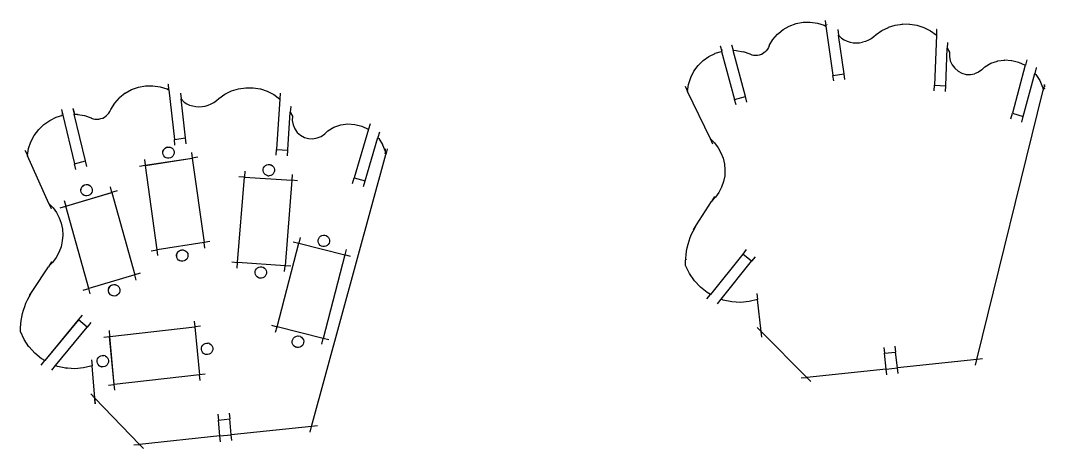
# Model space of a CAD drawing. Extents: x -159 to 748, y -238 to 404.
# Drawn here: x -158.6 to 169.7, y -238.3 to -101.1 of the extents above; entities that cross this region are included whole.
import ezdxf

# ---------------------------------------------------------------- set-up
doc = ezdxf.new("R2010")
doc.units = 0
doc.header["$MEASUREMENT"] = 0
doc.layers.get('0').update_dxf_attribs({"linetype": 'CONTINUOUS'})

msp = doc.modelspace()

# ---------------------------------------------------------------- linework, layer by layer
for p, q in [((90.03, -102.04), (92.27, -101.62)), ((92.27, -101.62), (92.29, -101.6)), ((92.29, -101.6), (94.58, -101.58)), ((94.58, -101.58), (94.6, -101.55)), ((94.6, -101.55), (96.89, -101.89)), ((99.37, -101.06), (99.35, -101.08)), ((99.35, -101.08), (99.61, -102.89)), ((84.5, -105.1), (85.86, -103.99)), ((85.86, -103.99), (85.88, -103.96)), ((85.88, -103.96), (87.88, -102.84)), ((87.88, -102.84), (90.03, -102.04)), ((96.89, -101.89), (99.09, -102.61)), ((99.09, -102.61), (99.61, -102.89)), ((99.61, -102.89), (101.84, -118.64)), ((99.94, -102.36), (99.96, -102.49)), ((103.42, -103.93), (103.4, -103.95)), ((103.4, -103.95), (103.68, -105.76)), ((115.69, -105.61), (117.55, -104.29)), ((117.55, -104.29), (117.57, -104.27)), ((117.57, -104.27), (119.62, -103.26)), ((119.62, -103.26), (119.64, -103.24)), ((119.64, -103.24), (121.82, -102.57)), ((121.82, -102.57), (121.85, -102.54)), ((121.85, -102.54), (124.11, -102.22)), ((124.11, -102.22), (124.14, -102.19)), ((124.14, -102.19), (126.44, -102.23)), ((126.44, -102.23), (126.46, -102.21)), ((126.46, -102.21), (128.77, -102.58)), ((128.77, -102.58), (130.99, -103.29)), ((130.99, -103.29), (133.08, -104.35)), ((133.08, -104.35), (134.99, -105.7)), ((135.1, -103.96), (135.05, -105.77)), ((135.12, -103.93), (135.1, -103.96)), ((81.42, -109.13), (82.59, -107.19)), ((82.61, -107.16), (82.59, -107.19)), ((82.61, -107.16), (84.09, -105.45)), ((84.09, -105.45), (84.11, -105.42)), ((84.11, -105.42), (84.48, -105.12)), ((84.48, -105.12), (84.5, -105.1)), ((103.68, -105.76), (103.66, -105.78)), ((105.44, -118.18), (103.66, -105.78)), ((103.68, -105.76), (104.63, -106.74)), ((104.63, -106.74), (105.5, -107.26)), ((105.5, -107.26), (106.43, -107.67)), ((106.43, -107.67), (107.39, -107.97)), ((107.39, -107.97), (108.38, -108.18)), ((108.38, -108.18), (109.37, -108.26)), ((109.37, -108.26), (109.39, -108.23)), ((109.39, -108.23), (110.38, -108.21)), ((110.38, -108.21), (110.4, -108.19)), ((110.4, -108.19), (111.37, -108.05)), ((112.33, -107.77), (111.37, -108.05)), ((113.26, -107.39), (112.33, -107.77)), ((114.13, -106.9), (113.26, -107.39)), ((114.94, -106.31), (114.13, -106.9)), ((115.67, -105.63), (114.94, -106.31)), ((115.67, -105.63), (115.69, -105.61)), ((135.02, -105.8), (134.39, -121.77)), ((134.99, -105.7), (135.05, -105.77)), ((135.05, -105.77), (135.02, -105.8)), ((138.55, -108.13), (138.47, -109.98)), ((138.57, -108.11), (138.5, -109.95)), ((62.12, -112.58), (64.14, -111.6)), ((64.14, -111.6), (64.16, -111.57)), ((64.16, -111.57), (66.19, -110.97)), ((65.72, -109.16), (65.71, -109.18)), ((65.71, -109.18), (66.2, -110.94)), ((66.2, -110.94), (66.19, -110.97)), ((66.19, -110.97), (70.31, -126.37)), ((66.4, -110.45), (66.43, -110.57)), ((69.37, -108.83), (69.35, -108.85)), ((69.35, -108.85), (69.84, -110.62)), ((69.84, -110.62), (69.83, -110.64)), ((73.81, -125.48), (69.83, -110.64)), ((69.84, -110.62), (70.84, -110.66)), ((70.84, -110.66), (70.86, -110.64)), ((70.86, -110.64), (73.09, -111.07)), ((73.09, -111.07), (73.1, -111.04)), ((73.1, -111.04), (75.26, -111.8)), ((78.94, -111.82), (79.48, -111.55)), ((79.99, -111.19), (79.48, -111.55)), ((80.45, -110.76), (79.99, -111.19)), ((80.84, -110.27), (80.45, -110.76)), ((81.16, -109.73), (80.84, -110.27)), ((81.4, -109.15), (81.16, -109.73)), ((81.42, -109.13), (81.4, -109.15)), ((138, -122), (138.47, -109.98)), ((138.03, -121.98), (138.5, -109.95)), ((138.5, -109.95), (138.47, -109.98)), ((138.5, -109.95), (139.21, -111.27)), ((139.21, -111.27), (139.2, -112.65)), ((58.65, -115.52), (60.26, -113.92)), ((60.26, -113.92), (60.28, -113.9)), ((60.28, -113.9), (62.11, -112.6)), ((62.11, -112.6), (62.12, -112.58)), ((75.26, -111.8), (75.85, -112.04)), ((75.85, -112.04), (76.45, -112.17)), ((76.45, -112.17), (76.47, -112.15)), ((76.47, -112.15), (77.08, -112.22)), ((77.08, -112.22), (77.1, -112.19)), ((77.1, -112.19), (77.71, -112.18)), ((77.71, -112.18), (77.73, -112.15)), ((77.73, -112.15), (78.33, -112.05)), ((78.33, -112.05), (78.35, -112.03)), ((78.35, -112.03), (78.92, -111.84)), ((78.92, -111.84), (78.94, -111.82)), ((139.2, -112.65), (139.49, -114)), ((139.49, -114), (140.07, -115.27)), ((150.57, -115.88), (152.49, -114.78)), ((152.49, -114.78), (152.52, -114.76)), ((152.52, -114.76), (154.63, -114.06)), ((154.63, -114.06), (154.65, -114.04)), ((154.65, -114.04), (156.86, -113.75)), ((156.86, -113.75), (156.89, -113.73)), ((156.89, -113.73), (159.13, -113.88)), ((159.13, -113.88), (159.16, -113.86)), ((159.16, -113.86), (161.37, -114.41)), ((161.37, -114.41), (163.45, -115.37)), ((163.97, -113.66), (163.53, -115.41)), ((164, -113.64), (163.97, -113.66)), ((56.29, -119.38), (57.31, -117.35)), ((57.31, -117.35), (58.65, -115.52)), ((140.07, -115.27), (140.91, -116.38)), ((140.91, -116.38), (141.96, -117.29)), ((141.96, -117.29), (143.19, -117.95)), ((143.19, -117.95), (144.52, -118.35)), ((148.5, -117.69), (147.23, -118.21)), ((149.62, -116.91), (148.5, -117.69)), ((150.54, -115.9), (149.62, -116.91)), ((150.57, -115.88), (150.54, -115.9)), ((163.49, -115.43), (159.38, -130.83)), ((162.88, -131.84), (166.55, -118.06)), ((163.45, -115.37), (163.53, -115.41)), ((163.53, -115.41), (163.49, -115.43)), ((167.03, -116.29), (166.55, -118.06)), ((166.55, -118.06), (166.9, -118.37)), ((167.06, -116.27), (167.03, -116.29)), ((55.6, -121.55), (56.29, -119.38)), ((101.84, -118.64), (101.86, -118.66)), ((101.86, -118.66), (105.42, -118.2)), ((102.12, -120.47), (101.86, -118.66)), ((105.42, -118.2), (105.44, -118.18)), ((105.7, -120.01), (105.42, -118.2)), ((144.52, -118.35), (145.87, -118.43)), ((145.91, -118.42), (147.23, -118.21)), ((166.9, -118.37), (168.15, -120.29)), ((168.15, -120.29), (169.01, -122.41)), ((-124.96, -124.4), (-126.79, -125.88)), ((-124.96, -124.4), (-122.92, -123.25)), ((-122.92, -123.25), (-120.73, -122.45)), ((-120.73, -122.45), (-118.43, -122.02)), ((-118.43, -122.02), (-116.1, -121.97)), ((-116.1, -121.97), (-113.81, -122.31)), ((-113.81, -122.31), (-113.78, -122.35)), ((-113.78, -122.35), (-111.6, -123.03)), ((-111.6, -123.03), (-111.58, -123.06)), ((-111.58, -123.06), (-111.07, -123.31)), ((-111.36, -122.85), (-111.35, -122.98)), ((-111.28, -121.48), (-111.25, -121.51)), ((-111.25, -121.51), (-111.07, -123.31)), ((-111.07, -123.31), (-111.04, -123.35)), ((-111.04, -123.35), (-109.23, -139.21)), ((-107.28, -124.38), (-107.25, -124.41)), ((-107.25, -124.41), (-107.04, -126.24)), ((-94.95, -126.06), (-93.02, -124.71)), ((-93.02, -124.71), (-90.91, -123.67)), ((-90.91, -123.67), (-88.66, -122.96)), ((-88.66, -122.96), (-86.34, -122.61)), ((-86.34, -122.61), (-84, -122.62)), ((-84, -122.62), (-81.69, -123)), ((-81.69, -123), (-81.67, -123.03)), ((-81.67, -123.03), (-79.47, -123.72)), ((-79.47, -123.72), (-79.45, -123.75)), ((-79.45, -123.75), (-77.39, -124.78)), ((-75.3, -124.41), (-75.44, -126.22)), ((-75.32, -124.38), (-75.3, -124.41)), ((54.45, -122.13), (55.26, -123.8)), ((55.26, -123.8), (55.6, -121.55)), ((62.58, -139.03), (55.26, -123.8)), ((134.34, -123.61), (134.41, -121.79)), ((134.39, -121.77), (134.41, -121.79)), ((134.41, -121.79), (138, -122)), ((137.95, -123.82), (138.03, -121.98)), ((138, -122), (138.03, -121.98)), ((148.02, -209.79), (169.23, -123.43)), ((169.01, -122.41), (169.11, -122.88)), ((169.13, -122.68), (169.1, -122.7)), ((169.1, -122.7), (169.11, -122.88)), ((169.11, -122.88), (169.15, -123.08)), ((169.13, -122.68), (169.23, -123.43)), ((169.13, -122.68), (169.15, -123.08)), ((169.67, -121.65), (169.23, -123.43)), ((169.57, -121.59), (169.66, -122.33)), ((169.68, -122.73), (169.59, -123.1)), ((-129.6, -129.62), (-128.35, -127.63)), ((-128.35, -127.63), (-126.79, -125.88)), ((-105.61, -138.75), (-107.04, -126.24)), ((-107.04, -126.24), (-106.12, -127.24)), ((-106.12, -127.24), (-105.25, -127.76)), ((-105.25, -127.76), (-104.33, -128.17)), ((-98.38, -128.22), (-97.43, -127.84)), ((-97.43, -127.84), (-96.54, -127.34)), ((-96.54, -127.34), (-95.71, -126.75)), ((-95.71, -126.75), (-94.95, -126.06)), ((-77.39, -124.78), (-77.37, -124.81)), ((-77.37, -124.81), (-75.5, -126.15)), ((-75.43, -126.25), (-76.53, -142.37)), ((-75.5, -126.15), (-75.48, -126.19)), ((-75.48, -126.19), (-75.44, -126.22)), ((-75.44, -126.22), (-75.43, -126.25)), ((70.31, -126.37), (73.81, -125.48)), ((70.8, -128.16), (70.31, -126.37)), ((74.3, -127.25), (73.81, -125.48)), ((-145.42, -129.66), (-145, -131.45)), ((-145.4, -131.02), (-145.38, -131.15)), ((-145.39, -129.69), (-144.96, -131.48)), ((-141.74, -129.33), (-141.31, -131.12)), ((-141.71, -129.36), (-141.28, -131.12)), ((-137.71, -146.1), (-141.31, -131.12)), ((-141.31, -131.12), (-141.28, -131.12)), ((-141.28, -131.12), (-140.29, -131.14)), ((-140.29, -131.14), (-140.26, -131.17)), ((-140.26, -131.17), (-138.04, -131.55)), ((-131.08, -131.68), (-130.61, -131.24)), ((-130.61, -131.24), (-130.2, -130.75)), ((-130.2, -130.75), (-129.86, -130.2)), ((-129.86, -130.2), (-129.6, -129.62)), ((-104.33, -128.17), (-103.36, -128.48)), ((-103.36, -128.48), (-102.39, -128.66)), ((-102.39, -128.66), (-101.38, -128.71)), ((-101.38, -128.71), (-100.36, -128.66)), ((-100.36, -128.66), (-99.36, -128.5)), ((-99.36, -128.5), (-98.38, -128.22)), ((-72.87, -142.58), (-72.06, -130.47)), ((-71.94, -128.63), (-72.08, -130.44)), ((-72.08, -130.44), (-72.06, -130.47)), ((-72.06, -130.47), (-71.4, -131.77)), ((-71.96, -128.6), (-71.94, -128.63)), ((158.93, -132.61), (159.38, -130.83)), ((159.38, -130.83), (162.88, -131.84)), ((-152.72, -136.05), (-151.05, -134.44)), ((-151.05, -134.44), (-149.15, -133.11)), ((-149.15, -133.11), (-147.07, -132.09)), ((-147.07, -132.09), (-145, -131.45)), ((-145, -131.45), (-144.96, -131.48)), ((-145, -131.45), (-141.27, -147.02)), ((-144.96, -131.48), (-141.24, -147.01)), ((-138.04, -131.55), (-138.01, -131.58)), ((-138.01, -131.58), (-135.89, -132.32)), ((-135.89, -132.32), (-135.86, -132.34)), ((-135.86, -132.34), (-135.26, -132.56)), ((-135.26, -132.56), (-134.68, -132.69)), ((-134.68, -132.69), (-134.04, -132.71)), ((-134.04, -132.71), (-133.41, -132.67)), ((-133.41, -132.67), (-132.78, -132.55)), ((-132.78, -132.55), (-132.18, -132.34)), ((-132.18, -132.34), (-131.61, -132.04)), ((-131.61, -132.04), (-131.08, -131.68)), ((-71.38, -131.8), (-71.43, -133.19)), ((-71.43, -133.19), (-71.18, -134.56)), ((-71.4, -131.77), (-71.38, -131.8)), ((-71.18, -134.56), (-70.63, -135.83)), ((-58.08, -135.3), (-55.91, -134.56)), ((-55.91, -134.56), (-53.64, -134.25)), ((-53.64, -134.25), (-51.36, -134.38)), ((-51.36, -134.38), (-51.35, -134.41)), ((-51.35, -134.41), (-49.15, -134.94)), ((-46.47, -134.2), (-46.99, -135.95)), ((-46.48, -134.17), (-46.47, -134.2)), ((162.43, -133.62), (162.88, -131.84)), ((-154.12, -137.9), (-152.72, -136.05)), ((-70.63, -135.83), (-69.82, -136.96)), ((-69.82, -136.96), (-68.78, -137.87)), ((-62.18, -138.23), (-61.03, -137.45)), ((-61.03, -137.45), (-60.07, -136.43)), ((-60.07, -136.43), (-58.08, -135.3)), ((-47.01, -135.97), (-51.58, -151.52)), ((-49.15, -134.94), (-49.14, -134.97)), ((-49.14, -134.97), (-47.08, -135.91)), ((-47.08, -135.91), (-47.07, -135.94)), ((-47.07, -135.94), (-47.01, -135.97)), ((-46.99, -135.95), (-47.01, -135.97)), ((-43.46, -136.85), (-43.99, -138.6)), ((-43.47, -136.83), (-43.46, -136.85)), ((-155.97, -142.14), (-155.21, -139.95)), ((-155.21, -139.95), (-154.12, -137.9)), ((-109.23, -139.21), (-105.61, -138.75)), ((-109.05, -141.05), (-109.23, -139.21)), ((-105.42, -140.59), (-105.61, -138.75)), ((-68.78, -137.87), (-67.56, -138.54)), ((-67.56, -138.54), (-66.25, -138.92)), ((-66.25, -138.92), (-64.85, -138.98)), ((-64.85, -138.98), (-63.48, -138.75)), ((-63.48, -138.75), (-62.18, -138.23)), ((-48.07, -152.54), (-43.98, -138.63)), ((-43.99, -138.6), (-43.98, -138.63)), ((-43.98, -138.63), (-43.69, -138.93)), ((-43.69, -138.93), (-43.68, -138.96)), ((-43.68, -138.96), (-42.48, -140.87)), ((-42.48, -140.87), (-42.47, -140.9)), ((-42.47, -140.9), (-41.66, -143.01)), ((63.38, -140.71), (62.58, -139.03)), ((62.58, -139.03), (63.93, -140.35)), ((63.93, -140.35), (65.07, -141.86)), ((-157.13, -142.74), (-157.09, -142.76)), ((-157.09, -142.76), (-156.35, -144.4)), ((-156.35, -144.4), (-155.97, -142.14)), ((-156.33, -144.44), (-156.35, -144.4)), ((-112.94, -143.63), (-112.92, -143.15)), ((-112.91, -143.65), (-112.94, -143.63)), ((-112.92, -143.15), (-112.77, -142.69)), ((-112.91, -143.65), (-112.89, -143.18)), ((-112.83, -144.09), (-112.91, -143.65)), ((-112.89, -143.18), (-112.75, -142.72)), ((-112.61, -144.51), (-112.83, -144.09)), ((-112.77, -142.69), (-112.52, -142.29)), ((-112.75, -142.72), (-112.49, -142.31)), ((-112.52, -142.29), (-112.17, -141.96)), ((-112.49, -142.31), (-112.14, -141.99)), ((-112.17, -141.96), (-111.75, -141.73)), ((-112.14, -141.99), (-111.72, -141.76)), ((-111.75, -141.73), (-111.28, -141.62)), ((-111.72, -141.76), (-111.26, -141.65)), ((-111.28, -141.62), (-110.81, -141.64)), ((-111.26, -141.65), (-110.78, -141.66)), ((-110.81, -141.64), (-110.78, -141.66)), ((-110.78, -141.66), (-110.65, -141.68)), ((-110.65, -141.68), (-110.62, -141.71)), ((-110.62, -141.71), (-110.35, -141.77)), ((-110.35, -141.77), (-109.95, -142.02)), ((-109.95, -142.02), (-109.63, -142.37)), ((-109.47, -144.19), (-109.72, -144.6)), ((-109.63, -142.37), (-109.41, -142.79)), ((-109.32, -143.73), (-109.47, -144.19)), ((-109.41, -142.79), (-109.3, -143.25)), ((-109.3, -143.25), (-109.32, -143.73)), ((-103.75, -143.35), (-103.49, -145.18)), ((-76.65, -144.22), (-76.51, -142.4)), ((-76.53, -142.37), (-76.51, -142.4)), ((-76.51, -142.4), (-72.89, -142.61)), ((-73.01, -144.43), (-72.89, -142.61)), ((-72.89, -142.61), (-72.87, -142.58)), ((-65.24, -231.23), (-41.47, -144.07)), ((-41.63, -143.41), (-41.73, -143.78)), ((-41.71, -142.26), (-41.63, -143.01)), ((-41.66, -143.01), (-41.66, -143.04)), ((-41.66, -143.04), (-41.54, -143.69)), ((-41.55, -143.28), (-41.54, -143.31)), ((-41.54, -143.31), (-41.54, -143.36)), ((-41.54, -143.36), (-41.54, -143.69)), ((-41.54, -143.36), (-41.48, -144.05)), ((-40.98, -142.28), (-41.48, -144.05)), ((-41.48, -144.05), (-41.47, -144.07)), ((-40.99, -142.26), (-40.98, -142.28)), ((65.07, -141.86), (65.98, -143.51)), ((65.98, -143.51), (66.66, -145.27)), ((-149.41, -159.79), (-156.33, -144.44)), ((-141.27, -147.02), (-141.24, -147.01)), ((-140.83, -148.81), (-141.27, -147.02)), ((-141.24, -147.01), (-137.71, -146.1)), ((-137.28, -147.9), (-137.71, -146.1)), ((-120.38, -147.79), (-118.55, -147.51)), ((-118.8, -145.68), (-118.55, -147.51)), ((-118.55, -147.51), (-103.49, -145.18)), ((-118.55, -147.51), (-118.52, -147.53)), ((-118.52, -147.53), (-103.48, -145.21)), ((-114.78, -174.62), (-118.52, -147.53)), ((-112.29, -144.86), (-112.61, -144.51)), ((-111.89, -145.11), (-112.29, -144.86)), ((-111.43, -145.25), (-111.89, -145.11)), ((-110.96, -145.26), (-111.43, -145.25)), ((-110.49, -145.15), (-110.96, -145.26)), ((-110.07, -144.92), (-110.49, -145.15)), ((-109.72, -144.6), (-110.07, -144.92)), ((-101.66, -144.9), (-103.49, -145.18)), ((-103.49, -145.18), (-103.48, -145.21)), ((-103.48, -145.21), (-99.67, -172.28)), ((-80.38, -147.89), (-80.04, -147.56)), ((-80.37, -147.92), (-80.02, -147.59)), ((-80.04, -147.56), (-79.61, -147.34)), ((-80.02, -147.59), (-79.6, -147.36)), ((-79.61, -147.34), (-79.15, -147.23)), ((-79.6, -147.36), (-79.13, -147.25)), ((-79.15, -147.23), (-79.13, -147.25)), ((-79.13, -147.25), (-78.67, -147.24)), ((-78.67, -147.24), (-78.52, -147.29)), ((-78.52, -147.29), (-78.5, -147.31)), ((-78.5, -147.31), (-78.22, -147.38)), ((-78.22, -147.38), (-77.82, -147.63)), ((-77.82, -147.63), (-77.49, -147.97)), ((66.66, -145.27), (67.09, -147.11)), ((67.09, -147.11), (67.26, -149)), ((-86.61, -149.4), (-86.76, -151.25)), ((-80.8, -149.23), (-80.78, -148.76)), ((-80.69, -149.7), (-80.8, -149.23)), ((-80.78, -148.76), (-80.62, -148.32)), ((-80.47, -150.12), (-80.69, -149.7)), ((-80.64, -148.3), (-80.38, -147.89)), ((-80.62, -148.32), (-80.64, -148.3)), ((-80.62, -148.32), (-80.37, -147.92)), ((-80.15, -150.47), (-80.47, -150.12)), ((-79.74, -150.72), (-80.15, -150.47)), ((-79.29, -150.86), (-79.74, -150.72)), ((-79.29, -150.86), (-78.81, -150.87)), ((-78.35, -150.76), (-78.81, -150.87)), ((-77.93, -150.53), (-78.35, -150.76)), ((-77.58, -150.2), (-77.93, -150.53)), ((-77.32, -149.8), (-77.58, -150.2)), ((-77.49, -147.97), (-77.27, -148.39)), ((-77.18, -149.34), (-77.32, -149.8)), ((-77.27, -148.39), (-77.16, -148.86)), ((-77.16, -148.86), (-77.18, -149.34)), ((-71.45, -150.47), (-71.6, -152.32)), ((67.16, -150.88), (66.8, -152.73)), ((67.26, -149), (67.16, -150.88)), ((-138.78, -154.31), (-138.43, -153.98)), ((-138.75, -154.34), (-138.4, -154.01)), ((-138.43, -153.98), (-138.01, -153.76)), ((-138.4, -154.01), (-137.97, -153.78)), ((-138.01, -153.76), (-137.54, -153.65)), ((-137.97, -153.78), (-137.51, -153.67)), ((-137.54, -153.65), (-137.51, -153.67)), ((-137.51, -153.67), (-137.06, -153.66)), ((-137.06, -153.66), (-136.91, -153.71)), ((-136.91, -153.71), (-136.88, -153.73)), ((-136.88, -153.73), (-136.61, -153.8)), ((-136.61, -153.8), (-136.21, -154.05)), ((-136.21, -154.05), (-135.89, -154.4)), ((-88.97, -178.64), (-86.74, -151.27)), ((-88.6, -151.11), (-86.76, -151.25)), ((-86.76, -151.25), (-86.74, -151.27)), ((-86.74, -151.27), (-71.6, -152.32)), ((-71.6, -152.32), (-73.75, -179.71)), ((-69.75, -152.45), (-71.6, -152.32)), ((-52.11, -153.3), (-51.57, -151.54)), ((-51.58, -151.52), (-51.57, -151.54)), ((-51.57, -151.54), (-48.07, -152.54)), ((-48.61, -154.32), (-48.07, -152.54)), ((66.8, -152.73), (66.19, -154.51)), ((-144.01, -160.6), (-129.33, -156.23)), ((-143.97, -160.62), (-129.32, -156.26)), ((-139.21, -155.66), (-139.18, -155.18)), ((-139.1, -156.13), (-139.21, -155.66)), ((-139.18, -155.18), (-139.04, -154.72)), ((-139.17, -155.68), (-139.15, -155.2)), ((-139.07, -156.15), (-139.17, -155.68)), ((-139.15, -155.2), (-139.01, -154.74)), ((-139.07, -156.15), (-139.1, -156.13)), ((-138.88, -156.55), (-139.07, -156.15)), ((-139.04, -154.72), (-138.78, -154.31)), ((-139.01, -154.74), (-138.75, -154.34)), ((-138.56, -156.9), (-138.88, -156.55)), ((-138.56, -156.9), (-138.53, -156.92)), ((-138.16, -157.15), (-138.53, -156.92)), ((-137.71, -157.28), (-138.16, -157.15)), ((-137.23, -157.3), (-137.71, -157.28)), ((-136.76, -157.19), (-137.23, -157.3)), ((-136.34, -156.96), (-136.76, -157.19)), ((-135.99, -156.63), (-136.34, -156.96)), ((-135.73, -156.22), (-135.99, -156.63)), ((-135.89, -154.4), (-135.67, -154.82)), ((-135.59, -155.76), (-135.73, -156.22)), ((-135.67, -154.82), (-135.56, -155.28)), ((-135.56, -155.28), (-135.59, -155.76)), ((-129.83, -154.45), (-129.33, -156.23)), ((-127.55, -155.7), (-129.33, -156.23)), ((-129.33, -156.23), (-129.32, -156.26)), ((-129.32, -156.26), (-121.94, -182.59)), ((63.94, -157.55), (62.95, -159.1)), ((65.33, -156.19), (64.25, -157.72)), ((66.19, -154.51), (65.33, -156.19)), ((-149.38, -159.81), (-149.41, -159.79)), ((-149.36, -159.84), (-149.38, -159.81)), ((-148.65, -161.47), (-149.36, -159.84)), ((-149.36, -159.84), (-148.1, -161.14)), ((-145.79, -161.13), (-144.01, -160.6)), ((-144.5, -158.82), (-144.01, -160.6)), ((-144.01, -160.6), (-143.97, -160.62)), ((-136.66, -187.01), (-144.01, -160.6)), ((-136.63, -187), (-143.97, -160.62)), ((58.18, -166.62), (62.95, -159.1)), ((64.25, -157.72), (62.95, -159.1)), ((-148.62, -161.49), (-148.65, -161.47)), ((-148.1, -161.14), (-147, -162.66)), ((-147, -162.66), (-146.12, -164.33)), ((-146.12, -164.33), (-145.48, -166.11)), ((-145.48, -166.11), (-145.1, -167.97)), ((57.06, -168.59), (58.18, -166.62)), ((57.19, -168.18), (58.18, -166.62)), ((-144.99, -169.87), (-145.14, -171.77)), ((-145.1, -167.97), (-144.99, -169.87)), ((-62.96, -171), (-62.71, -170.59)), ((-62.71, -170.59), (-62.36, -170.26)), ((-62.36, -170.26), (-61.93, -170.03)), ((-61.93, -170.03), (-61.47, -169.92)), ((-61.47, -169.92), (-60.99, -169.93)), ((-60.99, -169.93), (-60.53, -170.07)), ((-60.53, -170.07), (-60.13, -170.32)), ((-60.13, -170.32), (-59.8, -170.67)), ((-59.8, -170.67), (-59.58, -171.09)), ((55.76, -171.75), (56.14, -170.67)), ((56.14, -170.67), (56.57, -169.62)), ((56.57, -169.62), (57.06, -168.59)), ((-145.55, -173.64), (-146.22, -175.43)), ((-145.14, -171.77), (-145.55, -173.64)), ((-99.67, -172.28), (-114.78, -174.62)), ((-97.84, -171.99), (-99.67, -172.28)), ((-99.41, -174.11), (-99.67, -172.28)), ((-76.32, -199.26), (-69.36, -172.5)), ((-71.14, -172.04), (-69.36, -172.5)), ((-68.89, -170.7), (-69.36, -172.5)), ((-69.36, -172.5), (-54.6, -176.27)), ((-63.12, -171.94), (-63.1, -171.46)), ((-63.01, -172.41), (-63.12, -171.94)), ((-63.1, -171.46), (-62.96, -171)), ((-62.79, -172.83), (-63.01, -172.41)), ((-62.46, -173.18), (-62.79, -172.83)), ((-62.06, -173.43), (-62.46, -173.18)), ((-61.6, -173.57), (-62.06, -173.43)), ((-61.12, -173.58), (-61.6, -173.57)), ((-60.66, -173.47), (-61.12, -173.58)), ((-60.23, -173.24), (-60.66, -173.47)), ((-59.88, -172.91), (-60.23, -173.24)), ((-59.63, -172.5), (-59.88, -172.91)), ((-59.49, -172.04), (-59.63, -172.5)), ((-59.58, -171.09), (-59.47, -171.56)), ((-59.47, -171.56), (-59.49, -172.04)), ((54.94, -175.07), (55.16, -173.95)), ((55.16, -173.95), (55.43, -172.84)), ((55.43, -172.84), (55.76, -171.75)), ((-147.13, -177.12), (-148.26, -178.68)), ((-146.22, -175.43), (-147.13, -177.12)), ((-116.61, -174.91), (-114.78, -174.62)), ((-114.52, -176.46), (-114.78, -174.62)), ((-108.51, -176.65), (-108.49, -176.17)), ((-108.48, -176.66), (-108.51, -176.65)), ((-108.49, -176.17), (-108.35, -175.7)), ((-108.48, -176.66), (-108.46, -176.18)), ((-108.4, -177.12), (-108.48, -176.66)), ((-108.46, -176.18), (-108.32, -175.72)), ((-108.18, -177.54), (-108.4, -177.12)), ((-108.35, -175.7), (-108.09, -175.29)), ((-108.32, -175.72), (-108.06, -175.31)), ((-108.09, -175.29), (-107.74, -174.96)), ((-108.06, -175.31), (-107.71, -174.98)), ((-107.74, -174.96), (-107.31, -174.74)), ((-107.71, -174.98), (-107.29, -174.75)), ((-107.31, -174.74), (-107.29, -174.75)), ((-107.29, -174.75), (-107.05, -174.67)), ((-107.05, -174.67), (-106.85, -174.62)), ((-106.85, -174.62), (-106.37, -174.64)), ((-106.37, -174.64), (-106.21, -174.68)), ((-106.21, -174.68), (-106.19, -174.7)), ((-106.19, -174.7), (-105.91, -174.78)), ((-105.91, -174.78), (-105.51, -175.03)), ((-105.51, -175.03), (-105.19, -175.38)), ((-105.02, -177.21), (-105.28, -177.62)), ((-105.19, -175.38), (-104.96, -175.8)), ((-104.88, -176.75), (-105.02, -177.21)), ((-104.96, -175.8), (-104.86, -176.27)), ((-104.86, -176.27), (-104.88, -176.75)), ((-54.6, -176.27), (-61.51, -203.06)), ((-54.13, -174.47), (-54.6, -176.27)), ((-52.81, -176.73), (-54.6, -176.27)), ((54.68, -177.34), (54.78, -176.2)), ((54.78, -176.2), (54.94, -175.07)), ((72.93, -175.96), (62.61, -188.9)), ((74.09, -174.5), (72.93, -175.96)), ((75.78, -178.27), (72.93, -175.96)), ((76.94, -176.82), (75.78, -178.27)), ((-154.62, -187.64), (-149.6, -180.06)), ((-148.56, -178.49), (-149.6, -180.06)), ((-149.45, -179.9), (-149.6, -180.06)), ((-148.53, -178.51), (-149.45, -179.9)), ((-148.26, -178.68), (-149.45, -179.9)), ((-107.86, -177.89), (-108.18, -177.54)), ((-107.86, -177.89), (-107.83, -177.91)), ((-107.45, -178.14), (-107.83, -177.91)), ((-107, -178.28), (-107.45, -178.14)), ((-106.5, -178.29), (-107, -178.28)), ((-106.05, -178.18), (-106.5, -178.29)), ((-105.63, -177.95), (-106.05, -178.18)), ((-105.28, -177.62), (-105.63, -177.95)), ((-90.81, -178.51), (-88.97, -178.64)), ((-89.12, -180.49), (-88.97, -178.64)), ((-73.75, -179.71), (-88.97, -178.64)), ((-82.93, -180.71), (-82.58, -180.38)), ((-82.58, -180.38), (-82.16, -180.15)), ((-82.16, -180.15), (-81.69, -180.04)), ((-81.69, -180.04), (-81.21, -180.06)), ((-81.21, -180.06), (-80.75, -180.19)), ((-80.75, -180.19), (-80.35, -180.45)), ((-80.35, -180.45), (-80.02, -180.8)), ((-73.9, -181.57), (-73.75, -179.71)), ((-71.91, -179.84), (-73.75, -179.71)), ((54.63, -178.48), (54.68, -177.34)), ((54.64, -179.63), (54.63, -178.48)), ((55.86, -182.17), (54.64, -179.63)), ((54.86, -177.66), (54.77, -177.67)), ((66.06, -190.48), (75.78, -178.27)), ((-121.94, -182.59), (-136.63, -187)), ((-120.17, -182.05), (-121.94, -182.59)), ((-121.44, -184.37), (-121.94, -182.59)), ((-83.35, -182.07), (-83.33, -181.59)), ((-83.24, -182.54), (-83.35, -182.07)), ((-83.33, -181.59), (-83.19, -181.13)), ((-83.02, -182.96), (-83.24, -182.54)), ((-83.19, -181.13), (-82.93, -180.71)), ((-82.69, -183.31), (-83.02, -182.96)), ((-82.29, -183.57), (-82.69, -183.31)), ((-81.98, -183.66), (-82.29, -183.57)), ((-81.81, -183.7), (-81.98, -183.66)), ((-81.35, -183.72), (-81.81, -183.7)), ((-80.88, -183.61), (-81.35, -183.72)), ((-80.46, -183.38), (-80.88, -183.61)), ((-80.11, -183.04), (-80.46, -183.38)), ((-79.86, -182.63), (-80.11, -183.04)), ((-80.02, -180.8), (-79.8, -181.22)), ((-79.71, -182.17), (-79.86, -182.63)), ((-79.8, -181.22), (-79.7, -181.69)), ((-79.7, -181.69), (-79.71, -182.17)), ((57.46, -184.51), (55.86, -182.17)), ((-138.45, -187.52), (-136.66, -187.01)), ((-136.66, -187.01), (-136.63, -187)), ((-136.17, -188.77), (-136.66, -187.01)), ((-130.33, -187.3), (-130.19, -186.83)), ((-130.3, -187.31), (-130.16, -186.85)), ((-130.19, -186.83), (-129.93, -186.42)), ((-130.16, -186.85), (-129.9, -186.44)), ((-129.93, -186.42), (-129.58, -186.09)), ((-129.9, -186.44), (-129.55, -186.1)), ((-129.58, -186.09), (-129.15, -185.86)), ((-129.55, -186.1), (-129.12, -185.87)), ((-129.15, -185.86), (-129.12, -185.87)), ((-129.12, -185.87), (-129.01, -185.83)), ((-129.01, -185.83), (-128.68, -185.75)), ((-128.68, -185.75), (-128.21, -185.76)), ((-128.21, -185.76), (-128.05, -185.81)), ((-128.05, -185.81), (-128.02, -185.82)), ((-128.02, -185.82), (-127.75, -185.9)), ((-127.75, -185.9), (-127.35, -186.15)), ((-127.35, -186.15), (-127.02, -186.5)), ((-127.02, -186.5), (-126.8, -186.93)), ((-126.8, -186.93), (-126.7, -187.4)), ((59.38, -186.57), (57.46, -184.51)), ((61.59, -188.32), (59.38, -186.57)), ((-156.32, -190.68), (-155.8, -189.64)), ((-155.8, -189.64), (-155.03, -188.34)), ((-155.65, -189.21), (-154.62, -187.64)), ((-155.62, -189.22), (-155.03, -188.34)), ((-155.03, -188.34), (-154.62, -187.64)), ((-130.35, -187.78), (-130.33, -187.3)), ((-130.25, -188.25), (-130.35, -187.78)), ((-130.32, -187.79), (-130.3, -187.31)), ((-130.22, -188.26), (-130.32, -187.79)), ((-130.22, -188.26), (-130.25, -188.25)), ((-130.03, -188.67), (-130.22, -188.26)), ((-129.71, -189.02), (-130.03, -188.67)), ((-129.3, -189.28), (-129.71, -189.02)), ((-129, -189.37), (-129.3, -189.28)), ((-129, -189.37), (-128.97, -189.38)), ((-128.85, -189.42), (-128.97, -189.38)), ((-128.37, -189.43), (-128.85, -189.42)), ((-127.9, -189.32), (-128.37, -189.43)), ((-127.47, -189.09), (-127.9, -189.32)), ((-127.12, -188.76), (-127.47, -189.09)), ((-126.86, -188.34), (-127.12, -188.76)), ((-126.72, -187.88), (-126.86, -188.34)), ((-126.7, -187.4), (-126.72, -187.88)), ((61.46, -190.35), (62.61, -188.9)), ((62.61, -188.9), (61.59, -188.32)), ((77.51, -188.66), (77.7, -190.52)), ((-157.56, -193.93), (-157.2, -192.82)), ((-157.2, -192.82), (-156.79, -191.74)), ((-156.79, -191.74), (-156.32, -190.68)), ((64.9, -191.93), (66.06, -190.48)), ((66.67, -190.72), (66.06, -190.48)), ((69.41, -191.31), (66.67, -190.72)), ((72.22, -191.47), (69.41, -191.31)), ((75.01, -191.21), (72.22, -191.47)), ((77.7, -190.52), (75.01, -191.21)), ((78.86, -200.8), (77.7, -190.52)), ((-158.31, -197.32), (-158.12, -196.18)), ((-158.12, -196.18), (-157.87, -195.05)), ((-157.87, -195.05), (-157.56, -193.93)), ((-138.82, -195.62), (-140.01, -197.07)), ((-158.55, -200.78), (-158.53, -199.63)), ((-158.53, -199.63), (-158.45, -198.47)), ((-158.45, -198.47), (-158.31, -197.32)), ((-140.01, -197.07), (-150.77, -210.14)), ((-139.98, -197.09), (-150.73, -210.15)), ((-147.34, -211.74), (-137.19, -199.4)), ((-139.98, -197.09), (-140.01, -197.07)), ((-137.19, -199.4), (-139.98, -197.09)), ((-136.01, -197.96), (-137.19, -199.4)), ((-129.95, -202.41), (-102.66, -199.31)), ((-102.84, -197.45), (-102.66, -199.31)), ((-100.82, -199.1), (-102.66, -199.31)), ((-102.66, -199.31), (-101.15, -214.7)), ((-78.11, -198.8), (-76.32, -199.26)), ((-76.79, -201.07), (-76.32, -199.26)), ((-61.51, -203.06), (-76.32, -199.26)), ((77.54, -199.48), (78.86, -200.8)), ((-157.39, -203.35), (-158.55, -200.78)), ((-155.84, -205.71), (-157.39, -203.35)), ((-131.82, -202.61), (-129.98, -202.4)), ((-130.16, -200.54), (-129.98, -202.4)), ((-129.98, -202.4), (-129.95, -202.41)), ((-128.52, -217.82), (-129.98, -202.4)), ((-128.49, -217.82), (-129.95, -202.41)), ((-71.42, -203.8), (-71.27, -203.34)), ((-71.27, -203.34), (-71.02, -202.93)), ((-71.02, -202.93), (-70.67, -202.59)), ((-70.67, -202.59), (-70.24, -202.36)), ((-70.24, -202.36), (-69.78, -202.25)), ((-69.78, -202.25), (-69.3, -202.26)), ((-68.84, -202.4), (-69.3, -202.26)), ((-68.84, -202.4), (-68.43, -202.66)), ((-68.43, -202.66), (-68.11, -203.01)), ((-68.11, -203.01), (-67.88, -203.43)), ((-67.88, -203.43), (-67.77, -203.91)), ((-61.98, -204.87), (-61.51, -203.06)), ((-59.72, -203.51), (-61.51, -203.06)), ((93.47, -215.51), (78.86, -200.8)), ((79.06, -202.66), (78.86, -200.8)), ((-155.81, -205.72), (-155.84, -205.71)), ((-153.96, -207.79), (-155.81, -205.72)), ((-100.57, -206.57), (-100.53, -206.09)), ((-100.47, -207.04), (-100.57, -206.57)), ((-100.55, -206.08), (-100.41, -205.62)), ((-100.53, -206.09), (-100.55, -206.08)), ((-100.53, -206.09), (-100.39, -205.63)), ((-100.41, -205.62), (-100.39, -205.63)), ((-100.39, -205.63), (-100.15, -205.2)), ((-100.15, -205.2), (-99.8, -204.87)), ((-99.8, -204.87), (-99.38, -204.64)), ((-99.38, -204.64), (-98.91, -204.53)), ((-98.91, -204.53), (-98.43, -204.54)), ((-97.97, -204.68), (-98.43, -204.54)), ((-97.97, -204.68), (-97.56, -204.93)), ((-97.56, -204.93), (-97.24, -205.29)), ((-97.24, -205.29), (-97.02, -205.71)), ((-96.93, -206.67), (-97.07, -207.14)), ((-97.02, -205.71), (-96.91, -206.18)), ((-96.91, -206.18), (-96.93, -206.67)), ((-71.43, -204.29), (-71.42, -203.8)), ((-71.33, -204.76), (-71.43, -204.29)), ((-71.1, -205.19), (-71.33, -204.76)), ((-70.78, -205.54), (-71.1, -205.19)), ((-70.37, -205.79), (-70.78, -205.54)), ((-70.07, -205.88), (-70.37, -205.79)), ((-69.89, -205.93), (-70.07, -205.88)), ((-69.42, -205.94), (-69.89, -205.93)), ((-68.96, -205.83), (-69.42, -205.94)), ((-68.54, -205.6), (-68.96, -205.83)), ((-68.19, -205.27), (-68.54, -205.6)), ((-67.93, -204.85), (-68.19, -205.27)), ((-67.79, -204.39), (-67.93, -204.85)), ((-67.77, -203.91), (-67.79, -204.39)), ((118.14, -205.94), (118.36, -207.8)), ((121.75, -205.56), (121.94, -207.43)), ((-153.92, -207.8), (-153.96, -207.79)), ((-151.78, -209.56), (-153.92, -207.8)), ((-151.74, -209.57), (-151.78, -209.56)), ((-150.77, -210.14), (-151.74, -209.57)), ((-135.76, -209.92), (-135.6, -211.79)), ((-134.02, -210.51), (-133.99, -210.03)), ((-133.99, -210.03), (-133.85, -209.56)), ((-133.98, -210.52), (-133.96, -210.03)), ((-133.96, -210.03), (-133.82, -209.57)), ((-133.85, -209.56), (-133.59, -209.15)), ((-133.82, -209.57), (-133.56, -209.16)), ((-133.59, -209.15), (-133.24, -208.81)), ((-133.56, -209.16), (-133.2, -208.82)), ((-133.24, -208.81), (-133.2, -208.82)), ((-133.2, -208.82), (-132.81, -208.58)), ((-132.81, -208.58), (-132.34, -208.47)), ((-132.34, -208.47), (-131.86, -208.48)), ((-131.4, -208.62), (-131.86, -208.48)), ((-131.4, -208.62), (-131, -208.88)), ((-131, -208.88), (-130.67, -209.23)), ((-130.67, -209.23), (-130.45, -209.66)), ((-130.45, -209.66), (-130.35, -210.13)), ((-100.24, -207.47), (-100.47, -207.04)), ((-99.92, -207.82), (-100.24, -207.47)), ((-99.51, -208.07), (-99.92, -207.82)), ((-99.21, -208.16), (-99.51, -208.07)), ((-99.03, -208.21), (-99.21, -208.16)), ((-98.58, -208.23), (-99.03, -208.21)), ((-98.11, -208.11), (-98.58, -208.23)), ((-97.68, -207.88), (-98.11, -208.11)), ((-97.33, -207.55), (-97.68, -207.88)), ((-97.07, -207.14), (-97.33, -207.55)), ((118.36, -207.8), (121.94, -207.43)), ((118.93, -212.84), (118.36, -207.8)), ((122.54, -212.46), (121.94, -207.43)), ((147.99, -209.79), (122.54, -212.46)), ((147.57, -211.59), (148.02, -209.79)), ((148.02, -209.79), (147.99, -209.79)), ((149.82, -209.6), (148.02, -209.79)), ((149.85, -209.6), (149.82, -209.6)), ((-151.96, -211.59), (-150.77, -210.14)), ((-151.92, -211.6), (-150.73, -210.15)), ((-150.77, -210.14), (-150.73, -210.15)), ((-148.53, -213.19), (-147.34, -211.74)), ((-148.5, -213.2), (-147.31, -211.76)), ((-147.31, -211.76), (-147.34, -211.74)), ((-146.73, -211.98), (-147.31, -211.76)), ((-146.69, -211.99), (-146.73, -211.98)), ((-143.98, -212.58), (-146.69, -211.99)), ((-143.98, -212.58), (-143.94, -212.58)), ((-143.51, -212.6), (-143.94, -212.58)), ((-143.48, -212.61), (-143.51, -212.6)), ((-141.16, -212.74), (-143.48, -212.61)), ((-141.13, -212.75), (-141.16, -212.74)), ((-138.35, -212.47), (-141.13, -212.75)), ((-138.32, -212.48), (-138.35, -212.47)), ((-135.6, -211.79), (-138.32, -212.48)), ((-134.7, -222.15), (-135.6, -211.79)), ((-133.91, -210.98), (-134.02, -210.51)), ((-133.88, -210.99), (-133.98, -210.52)), ((-133.69, -211.41), (-133.91, -210.98)), ((-133.66, -211.42), (-133.88, -210.99)), ((-133.66, -211.42), (-133.69, -211.41)), ((-133.37, -211.77), (-133.66, -211.42)), ((-132.96, -212.02), (-133.37, -211.77)), ((-132.66, -212.11), (-132.96, -212.02)), ((-132.66, -212.11), (-132.63, -212.12)), ((-132.5, -212.16), (-132.63, -212.12)), ((-132.02, -212.17), (-132.5, -212.16)), ((-131.55, -212.06), (-132.02, -212.17)), ((-131.13, -211.83), (-131.55, -212.06)), ((-130.77, -211.49), (-131.13, -211.83)), ((-130.51, -211.08), (-130.77, -211.49)), ((-130.37, -210.62), (-130.51, -211.08)), ((-130.35, -210.13), (-130.37, -210.62)), ((118.93, -212.84), (93.47, -215.51)), ((118.93, -212.84), (122.54, -212.46)), ((119.15, -214.7), (118.93, -212.84)), ((122.75, -214.32), (122.54, -212.46)), ((-101.15, -214.7), (-128.49, -217.82)), ((-99.31, -214.5), (-101.15, -214.7)), ((-100.97, -216.56), (-101.15, -214.7)), ((91.64, -215.7), (93.47, -215.51)), ((94.79, -216.84), (93.47, -215.51)), ((-130.36, -218.02), (-128.52, -217.82)), ((-128.52, -217.82), (-128.49, -217.82)), ((-128.35, -219.67), (-128.52, -217.82)), ((-136, -220.84), (-135.97, -220.84)), ((-135.97, -220.84), (-134.7, -222.15)), ((-134.69, -222.17), (-134.7, -222.15)), ((-134.68, -222.2), (-134.69, -222.17)), ((-134.53, -224.03), (-134.68, -222.2)), ((-134.56, -224.02), (-134.68, -222.2)), ((-120.39, -237.01), (-134.68, -222.2)), ((-95.27, -227.36), (-95.1, -229.22)), ((-95.1, -229.22), (-91.43, -228.84)), ((-94.62, -234.31), (-95.1, -229.22)), ((-91.62, -226.98), (-91.43, -228.84)), ((-90.97, -233.93), (-91.43, -228.84)), ((-65.24, -231.23), (-90.97, -233.93)), ((-65.73, -233.04), (-65.24, -231.23)), ((-63.4, -231.04), (-65.24, -231.23)), ((-94.62, -234.31), (-120.36, -237.01)), ((-94.62, -234.31), (-90.97, -233.93)), ((-94.45, -236.18), (-94.62, -234.31)), ((-90.81, -235.79), (-90.97, -233.93)), ((-122.23, -237.2), (-122.2, -237.2)), ((-122.2, -237.2), (-120.39, -237.01)), ((-120.39, -237.01), (-120.36, -237.01)), ((-119.1, -238.34), (-120.36, -237.01)), ((-119.07, -238.34), (-119.1, -238.34))]:
    msp.add_line(p, q)

doc.saveas('drawing.dxf')
